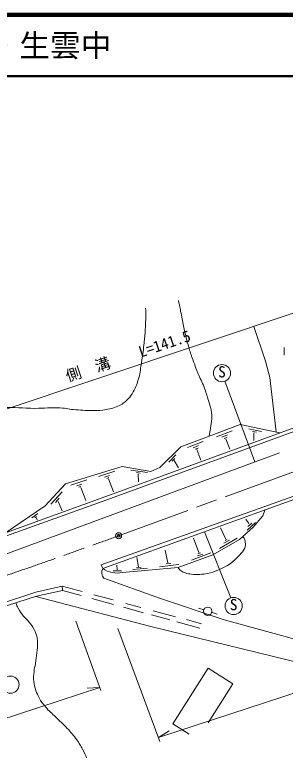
# Model space of a CAD drawing. Units: millimetres, scale not verified. Extents: x 40000 to 689736, y 20000 to 380000.
# Drawn here: x 449274 to 493320, y 260311 to 380000 of the extents above; entities that cross this region are included whole.
import ezdxf
from ezdxf.enums import TextEntityAlignment as Align

# ---------------------------------------------------------------- set-up
doc = ezdxf.new("R2010")
doc.units = ezdxf.units.MM
doc.header["$LTSCALE"] = 1000
doc.header["$PDMODE"] = 32
doc.header["$PDSIZE"] = 500
doc.linetypes.add('CHAIN', pattern=[18.5, 12, -1.5, 3.5, -1.5])
for name, color, linetype, lineweight in [('M-BGD', 7, 'Continuous', 13), ('M-BMK', 2, 'CHAIN', 13), ('M-BMK-SRVR', 3, 'Continuous', 13), ('M-STR-HTXT', 7, 'Continuous', 13), ('M-TTL', 2, 'Continuous', 140), ('M-TTL-LINE', 7, 'Continuous', 50)]:
    doc.layers.add(name, color=color, linetype=linetype, lineweight=lineweight)
doc.layers.add('M-TTL-TXT', color=7, linetype='Continuous')
doc.styles.add('ＭＳ ゴシック', font='')
doc.styles.get('ＭＳ ゴシック').set_extended_font_data('MS Gothic')

msp = doc.modelspace()

# ---------------------------------------------------------------- linework, layer by layer
at = {"layer": 'M-BGD'}
for p, q in [((490073, 323615), (488219, 329255)), ((493131, 324629), (493131, 325854)), ((490804, 320968), (490073, 323615)), ((491814, 312107), (490804, 320968)), ((488385, 307233), (483469, 320360)), ((510199, 318469), (464127, 301613)), ((464262, 301063), (510355, 317862)), ((526879, 313171), (463332, 290513)), ((463595, 289871), (526988, 312750)), ((476329, 309703), (485957, 313317)), ((485957, 313317), (492451, 311976)), ((487383, 312613), (489454, 312162)), ((482134, 311327), (484647, 312310)), ((483006, 311265), (483913, 311666)), ((483380, 311057), (483837, 311258)), ((487993, 312190), (488623, 312066)), ((488193, 311989), (488187, 310715)), ((477427, 309560), (479940, 310543)), ((483636, 311002), (484273, 309305)), ((472902, 306307), (476329, 309703)), ((478299, 309498), (479206, 309899)), ((478673, 309290), (479130, 309491)), ((478929, 309235), (479566, 307538)), ((447675, 292170), (492387, 308714)), ((474371, 307194), (475498, 308394)), ((474893, 307351), (475327, 307785)), ((457557, 303658), (466764, 306509)), ((466764, 306509), (471407, 305683)), ((475225, 307471), (475955, 306275)), ((462909, 304841), (465554, 305720)), ((468172, 305886), (470909, 305489)), ((469095, 305489), (469709, 305415)), ((469386, 305318), (469400, 303975)), ((471407, 305683), (472902, 306307)), ((458383, 303439), (461028, 304319)), ((463906, 304730), (464716, 305035)), ((464252, 304543), (464585, 304696)), ((464550, 304481), (465378, 302342)), ((454249, 300075), (457557, 303658)), ((459380, 303329), (460190, 303633)), ((459726, 303142), (460058, 303294)), ((460024, 303079), (460851, 300940)), ((455135, 300351), (456977, 302359)), ((464127, 301613), (441534, 293438)), ((441550, 292909), (464262, 301063)), ((455897, 300608), (456506, 301314)), ((456333, 300795), (456991, 299285)), ((447790, 295702), (454249, 300075)), ((489683, 298475), (489973, 299391)), ((452075, 298150), (453058, 298828)), ((452560, 298150), (452823, 298343)), ((452760, 298157), (452968, 297755)), ((488073, 296616), (489683, 298475)), ((487411, 297191), (486906, 297939)), ((487113, 296104), (488443, 297392)), ((487238, 296699), (487861, 297246)), ((484450, 285121), (480184, 295858)), ((483648, 294660), (482789, 296502)), ((485892, 294601), (488073, 296616)), ((479260, 292481), (478379, 294842)), ((481543, 292119), (485892, 294601)), ((482586, 293160), (485499, 294813)), ((483334, 294014), (484216, 294517)), ((483537, 294457), (483846, 294628)), ((474196, 290789), (473774, 292901)), ((475883, 290063), (481543, 292119)), ((478036, 291225), (481207, 292435)), ((479033, 291927), (479873, 292231)), ((479098, 292268), (479509, 292430)), ((469432, 290174), (469160, 291697)), ((463332, 290513), (463595, 289871)), ((465943, 289666), (465922, 290449)), ((466802, 289239), (475883, 290063)), ((468509, 289740), (470872, 289934)), ((469081, 290031), (469848, 290091)), ((472825, 290187), (476003, 290567)), ((473947, 290630), (474674, 290706)), ((465313, 289514), (466635, 289507)), ((472828, 285043), (463808, 288314)), ((452715, 286050), (457010, 287002)), ((457080, 286333), (452839, 285386)), ((457010, 287002), (457080, 286333)), ((457010, 287002), (460250, 286131)), ((457080, 286333), (460112, 285495)), ((433237, 279063), (452839, 285386)), ((434279, 280050), (452715, 286050)), ((452693, 285339), (471641, 280401)), ((461833, 285019), (465338, 284051)), ((462156, 285618), (465287, 284776)), ((483385, 281522), (472828, 285043)), ((467365, 284217), (469798, 283563)), ((466968, 283600), (470221, 282701)), ((471801, 283023), (475421, 282050)), ((479185, 283443), (480057, 283170)), ((481358, 282761), (482245, 282483)), ((471525, 282341), (474506, 281517)), ((477220, 281566), (479675, 280905)), ((498294, 277441), (483385, 281522)), ((497611, 274022), (471641, 280401)), ((475647, 281202), (479383, 280169)), ((474988, 264598), (480749, 273683)), ((484770, 271133), (480749, 273683)), ((480738, 264776), (484770, 271133)), ((477648, 262910), (474988, 264598))]:
    msp.add_line(p, q, dxfattribs=at)
for centre, radius in [((483011, 321681), 1398), ((484910, 283801), 1398), ((480697, 282931), 683), ((448590, 271001), 1398)]:
    msp.add_circle(centre, radius, dxfattribs=at)
for centre, radius, start, end in [((464739, 289235), 1309, 150.90629, 224.69037), ((465951, 293369), 4217, 236.04112, 281.64644)]:
    msp.add_arc(centre, radius, start, end, dxfattribs=at)
for points, knots in [([(480901, 311419), (481038, 311995), (481061, 312177), (481135, 312668), (481314, 313847), (481454, 314543), (481250, 315718), (481145, 316321), (480996, 316639), (480813, 317224), (480550, 318068), (480417, 318546), (480107, 319374), (479763, 320296), (479460, 320767), (479089, 321679), (478618, 322840), (478393, 323506), (477988, 324691), (477737, 325429), (477622, 325850), (477417, 326602), (476942, 328351), (476773, 329355), (476410, 331130), (476221, 332054), (476160, 332351), (475942, 333498)], [0, 0, 0, 0, 1, 1, 1, 2, 2, 2, 3, 3, 3, 4, 4, 4, 5, 5, 5, 6, 6, 6, 7, 7, 7, 8, 8, 8, 9, 9, 9, 9]), ([(470587, 332275), (470604, 331685), (470603, 331525), (470602, 331045), (470602, 330052), (470565, 329496), (470509, 328505), (470459, 327627), (470406, 327136), (470306, 326262), (470178, 325142), (470072, 324519), (469899, 323405), (469747, 322429), (469757, 321858), (469473, 320912), (469198, 319995), (469036, 319471), (468577, 318631), (468314, 318151), (468116, 317904), (467736, 317509), (467254, 317010), (466952, 316735), (466334, 316419), (465537, 316012), (465018, 315938), (464142, 315754), (463378, 315594), (462929, 315618), (462148, 315598), (461004, 315570), (460362, 315634), (459219, 315713), (458221, 315782), (457674, 315960), (456675, 316014), (455071, 316100), (454169, 315937), (452562, 315952), (450500, 315970), (449348, 316115), (447286, 316118), (445772, 316120), (444921, 316129), (443412, 316003), (442279, 315909), (441661, 315715), (440536, 315547), (439636, 315412), (439112, 315444), (438230, 315225), (436869, 314885), (436116, 314643), (434813, 314124), (434069, 313827), (433648, 313661), (432954, 313262), (432303, 312888), (431962, 312625), (431417, 312109), (430892, 311612), (430685, 311249), (430252, 310670), (429878, 310170), (429744, 309834), (429352, 309348), (429022, 308940), (428826, 308713), (428417, 308386), (427840, 307924), (427456, 307737), (426782, 307434), (426159, 307154), (425755, 307151), (425089, 306998), (423994, 306747), (423365, 306679), (422262, 306463), (421653, 306344), (421304, 306309), (420704, 306152), (420043, 305979), (419676, 305864), (419032, 305635), (418343, 305391), (417984, 305185), (417308, 304908), (416178, 304445), (415526, 304231), (414400, 303758), (413731, 303477), (413359, 303315), (412697, 303020), (411435, 302459), (410748, 302100), (409477, 301561), (408275, 301052), (407600, 300766), (406361, 300357), (405294, 300003), (404679, 299859), (403588, 299588), (402443, 299303), (401760, 299309), (400635, 298956), (399669, 298653), (399185, 298331), (398256, 297928), (397518, 297607), (397087, 297464), (396369, 297102), (395636, 296733), (395275, 296438), (394562, 296032), (393106, 295203), (392240, 294828), (390792, 293986), (389742, 293376), (389025, 293181), (388164, 292324), (388042, 292203), (387986, 292159), (387859, 292004)], [0, 0, 0, 0, 1, 1, 1, 2, 2, 2, 3, 3, 3, 4, 4, 4, 5, 5, 5, 6, 6, 6, 7, 7, 7, 8, 8, 8, 9, 9, 9, 10, 10, 10, 11, 11, 11, 12, 12, 12, 13, 13, 13, 14, 14, 14, 15, 15, 15, 16, 16, 16, 17, 17, 17, 18, 18, 18, 19, 19, 19, 20, 20, 20, 21, 21, 21, 22, 22, 22, 23, 23, 23, 24, 24, 24, 25, 25, 25, 26, 26, 26, 27, 27, 27, 28, 28, 28, 29, 29, 29, 30, 30, 30, 31, 31, 31, 32, 32, 32, 33, 33, 33, 34, 34, 34, 35, 35, 35, 36, 36, 36, 37, 37, 37, 38, 38, 38, 39, 39, 39, 40, 40, 40, 41, 41, 41, 41]), ([(475883, 290063), (476056, 289799), (476133, 289684), (476358, 289509), (476594, 289324), (476767, 289277), (477050, 289177), (477423, 289045), (477648, 289017), (478040, 288969), (478569, 288904), (478872, 288899), (479404, 288934), (479905, 288967), (480188, 288993), (480678, 289100), (481338, 289245), (481702, 289367), (482326, 289627), (483071, 289937), (483495, 290117), (484168, 290561), (484530, 290801), (484711, 290969), (485033, 291261), (485388, 291581), (485594, 291757), (485906, 292119), (486249, 292517), (486495, 292719), (486709, 293199), (486864, 293547), (486836, 293789), (486813, 294169), (486803, 294326), (486775, 294414), (486723, 294563), (486645, 294786), (486573, 294867), (486413, 295083)], [0, 0, 0, 0, 1, 1, 1, 2, 2, 2, 3, 3, 3, 4, 4, 4, 5, 5, 5, 6, 6, 6, 7, 7, 7, 8, 8, 8, 9, 9, 9, 10, 10, 10, 11, 11, 11, 12, 12, 12, 13, 13, 13, 13]), ([(449450, 284292), (449614, 283877), (449675, 283748), (449851, 283415), (450115, 282916), (450305, 282655), (450661, 282216), (451000, 281798), (451261, 281625), (451596, 281203), (451956, 280750), (452165, 280491), (452421, 279973), (452663, 279484), (452770, 279192), (452904, 278664), (452987, 278338), (452989, 278144), (452998, 277807), (453015, 277167), (452942, 276808), (452873, 276171), (452800, 275494), (452738, 275117), (452640, 274442), (452561, 273906), (452470, 273611), (452421, 273071), (452368, 272471), (452313, 272129), (452375, 271529), (452435, 270937), (452543, 270613), (452733, 270049), (452898, 269561), (452999, 269286), (453247, 268834), (453577, 268233), (453823, 267929), (454260, 267401), (454864, 266672), (455300, 266352), (455973, 265687), (456674, 264994), (457113, 264652), (457781, 263927), (458443, 263207), (458822, 262804), (459389, 262008), (459793, 261440), (459983, 261095), (460313, 260481), (460619, 259914), (460787, 259591), (461020, 258991), (461354, 258129), (461437, 257611), (461705, 256727), (461705, 256727), (461705, 256727), (461705, 256727)], [0, 0, 0, 0, 1, 1, 1, 2, 2, 2, 3, 3, 3, 4, 4, 4, 5, 5, 5, 6, 6, 6, 7, 7, 7, 8, 8, 8, 9, 9, 9, 10, 10, 10, 11, 11, 11, 12, 12, 12, 13, 13, 13, 14, 14, 14, 15, 15, 15, 16, 16, 16, 17, 17, 17, 18, 18, 18, 19, 19, 19, 20, 20, 20, 20])]:
    msp.add_open_spline(points, degree=3, knots=knots, dxfattribs=at)
at = {"layer": 'M-BMK'}
msp.add_line((466176, 295214), (513572, 312554), dxfattribs=at)
msp.add_arc((126044, 1228925), 993734, 286.55873, 290.01565, dxfattribs=at)
at = {"layer": 'M-BMK-SRVR'}
msp.add_circle((466176, 295214), 500, dxfattribs=at)
msp.add_point((466176, 295214), dxfattribs=at)
at = {"layer": 'M-STR-HTXT'}
for p, q in [((404000, 301209), (516429, 338728)), ((472662, 262409), (547805, 286856)), ((459209, 281307), (463299, 270021)), ((466080, 280139), (472919, 261718)), ((405251, 251477), (463109, 270545)), ((463109, 270545), (461053, 270394)), ((472662, 262409), (474409, 263503))]:
    msp.add_line(p, q, dxfattribs=at)
at = {"layer": 'M-TTL'}
msp.add_line((680000, 380000), (40000, 380000), dxfattribs=at)
at = {"layer": 'M-TTL-LINE'}
msp.add_line((40000, 370000), (680000, 370000), dxfattribs=at)

# ---------------------------------------------------------------- texts
at = {"layer": 'M-BGD', "style": 'ＭＳ ゴシック'}
for p in [(482386, 320431), (484285, 282551)]:
    msp.add_text('S', height=1833, dxfattribs=at).set_placement(p, align=Align.BOTTOM_LEFT)
at = {"layer": 'M-STR-HTXT', "style": 'ＭＳ ゴシック'}
msp.add_text('側\u3000溝\u3000\u3000L=141.5', height=1833, rotation=18.455, dxfattribs=at).set_placement((458125, 319728), align=Align.BOTTOM_LEFT)
at = {"layer": 'M-TTL-TXT', "style": 'ＭＳ ゴシック'}
msp.add_text('山口市阿東蔵目喜・生雲中', height=3666, dxfattribs=at).set_placement((405024, 375000), align=Align.MIDDLE_LEFT)

doc.saveas('drawing.dxf')
